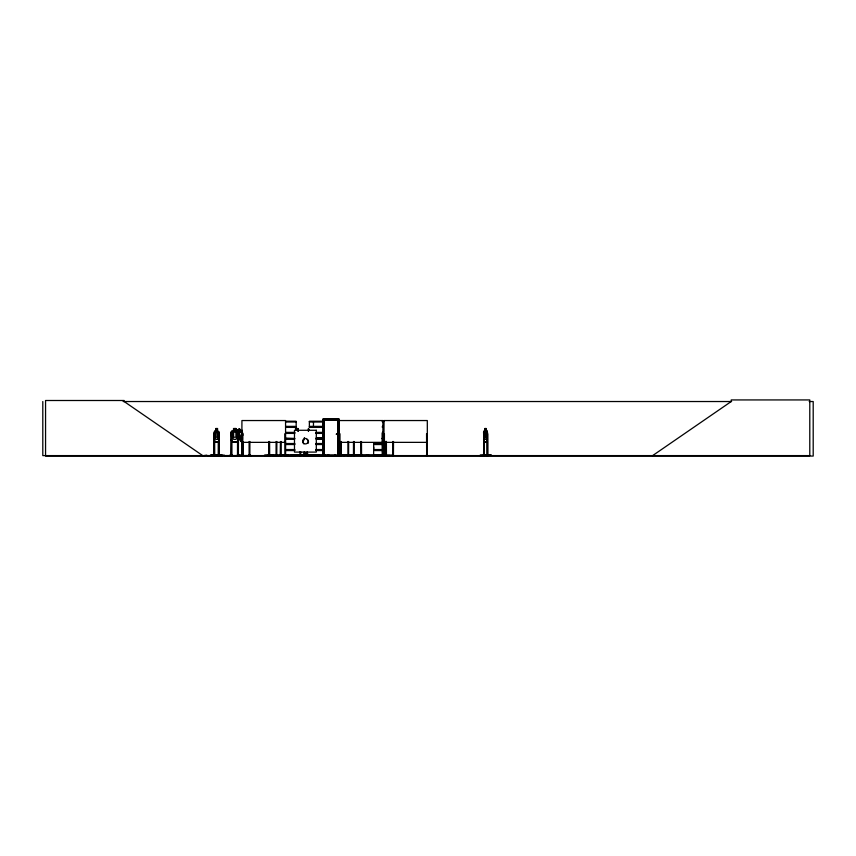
<?xml version="1.0" encoding="UTF-8"?>
<svg xmlns="http://www.w3.org/2000/svg" width="856" height="856" viewBox="0 0 856 856"><rect width="100%" height="100%" fill="white"/><g stroke="black" fill="none" stroke-linecap="round" stroke-linejoin="round"><path stroke-width="1.28" d="M383.188 449.55L373.665 449.55L373.676 447.046M329.111 455.595L309.38 455.253M307.261 451.743L307.122 454.375L304.394 454.375L304.255 451.743M306.074 453.134L305.517 452.813L305.827 453.295M313.446 455.403L313.392 454.814M373.676 455.253L389.876 455.542L373.644 455.595M486.989 441.942L487.428 439.353M487.021 442.028L487.01 431.21M480.088 455.542L491.269 455.199L480.098 455.499M480.098 455.199L491.269 455.199M487.053 455.595L487.813 454.814M487.246 455.542L487.139 433.799L487.749 433.799L487.792 455.606M214.717 442.028L218.59 442.028L219.093 439.353L219.147 432.152L217.456 431.21L217.52 428.524L215.83 428.524L215.883 431.296M218.59 442.028L219.147 439.363M378.609 455.542L392.69 455.039M222.26 455.542L210.758 455.606M237.604 442.028L238.482 439.363M229.151 455.553L232.436 455.167M307.261 455.199L304.19 455.157M240.878 455.157L243.489 455.606L240.814 455.542M241.82 455.167L241.927 420.542L285.551 420.542L285.615 455.606M327.752 455.542L327.816 454.814M338.741 455.563L338.805 419.098L323.226 419.098L323.268 455.157M383.071 454.932L383.071 455.606L382.878 420.542L339.244 420.542L339.179 455.606L339.019 418.894L323.022 418.894L323.022 455.606M340.132 455.553L340.067 454.814M427.358 455.606L427.305 420.542L383.67 420.542L383.424 455.563L383.467 433.799L384.408 433.799L384.408 455.606M385.371 455.542L385.414 454.814L386.452 454.814M487.096 442.028L483.961 442.028L483.565 432.162L483.982 431.21L484.945 431.21M483.587 455.606L484.057 431.21M214.278 455.606L214.278 432.162L214.728 431.21L215.905 431.21M214.278 432.162L214.803 431.21M231.762 454.814L230.81 454.814L230.81 455.606L231.045 432.162L231.837 431.21L233.549 431.21L233.517 428.524L236.021 428.524M237.636 442.028L231.816 442.028L231.088 432.162L231.869 431.21M303.495 455.595L303.72 453.83L304.03 454.964M304.212 455.595L304.469 455.413M307.315 455.585L306.79 455.595M373.601 455.435L373.665 450.556L383.188 450.556M652.636 455.606L731.217 401.528L731.217 399.934L809.787 399.934L809.787 455.606L42.8 455.606L42.8 401.528M238.578 432.419L237.294 430.087L239.541 428.76L240.761 431.221L242.291 431.338M237.444 430.119L239.509 428.877L240.739 431.221M242.237 430.236L238.696 432.451L237.326 430.087M336.601 433.692C336.023 435.939 337.938 432.644 336.28 434.26M307.582 455.595L307.807 453.83L307.486 454.964M308.064 455.606L303.944 455.585M280.244 455.553L280.436 441.493M340.431 455.553L340.549 454.814M353.271 455.553L353.389 454.814M123.136 401.528L731.623 401.528M809.188 401.528L813.2 401.528L813.2 456.066L45.561 456.066L45.561 400.501L124.141 400.501L124.141 401.528L202.712 455.606M285.958 421.334L296.187 421.334M309.358 421.334L323.001 421.334M382.365 421.323L383.884 421.334M285.958 421.516L296.187 421.537L296.165 426.374L285.968 426.374M323.001 421.537L309.358 421.537L309.38 426.374L313.146 426.374M382.386 421.526L383.884 421.537M285.979 421.837L296.165 421.837M309.38 421.837L313.157 421.837M313.478 421.837L322.98 421.837M382.354 421.837L383.178 421.837M322.99 426.374L313.467 426.374L313.467 421.537M382.375 426.374L383.188 426.374M285.904 426.716L296.251 426.716M309.294 426.716L313.125 426.716M313.392 426.716L323.054 426.716M382.429 426.716L383.253 426.716M285.904 427.026L296.251 427.026M309.294 427.026L313.125 427.026M313.392 427.026L323.054 427.026M382.429 427.026L383.253 427.026M285.968 427.379L296.176 427.379M309.369 427.379L313.146 427.379M313.467 427.379L322.99 427.379M382.375 427.379L383.188 427.379M295.448 428.524L298.123 428.524L298.123 431.21M308.395 428.524L308.395 431.21M484.86 428.524L486.24 428.524L486.775 432.194L486.122 439.353L484.913 439.353L484.261 437.202L484.945 428.524M215.883 428.61L217.467 428.61M235.935 428.61L233.602 428.61L233.635 431.296L232.404 432.194L232.404 437.202L233.635 439.353L235.935 439.353L237.166 437.202L237.166 432.194L235.935 431.296L235.978 428.524M295.534 428.61L298.038 428.61L298.038 431.296M484.913 428.61L486.197 428.61M235.978 431.21L237.615 431.21M486.165 431.21L487.085 431.21M214.749 431.296L218.548 431.296M231.869 431.296L237.583 431.296L238.407 432.194M483.993 431.296L487.064 431.296M219.072 432.152L219.018 455.606M242.376 432.152L242.398 455.606M487.471 432.152L487.513 455.606M285.968 432.387L294.678 432.387M316.014 432.387L322.99 432.387M382.375 432.387L383.188 432.387M285.904 432.74L294.731 432.74M315.982 432.74L323.054 432.74M382.429 432.74L383.253 432.74M285.904 433.05L294.731 433.05M315.982 433.05L323.054 433.05M382.429 433.05L383.253 433.05M285.968 433.404L294.678 433.404M316.014 433.404L322.99 433.404M382.375 433.404L383.188 433.404M218.344 433.799L219.018 433.799M230.895 433.799L231.687 433.799L231.816 455.157M238.364 433.799L237.572 433.799L237.497 455.606M241.927 433.799L243.008 433.799M285.551 433.799L284.813 433.799L284.898 455.606M339.244 433.799L339.982 433.799L339.982 455.606M382.878 433.799L382.129 433.799L382.215 455.606M427.305 433.799L426.566 433.799L426.652 455.606M483.619 433.799L484.229 433.799M285.979 438.101L294.689 438.443M382.354 438.101L383.178 438.101L382.386 438.24M316.014 438.497L323.001 438.497M382.365 438.486L383.199 438.443M285.958 438.7L294.689 438.7M316.014 438.7L323.001 438.7M382.386 438.679L383.199 438.7M285.979 438.989L294.678 438.989M316.025 438.989L322.98 438.989M382.354 438.989L383.178 438.989M214.214 439.363L214.781 442.028M231.088 439.363L231.816 442.028M483.565 439.363L484.047 442.028M218.548 441.942L214.749 441.942L214.332 439.353M231.869 441.942L237.583 441.942M483.993 441.942L487.064 441.942M241.927 442.359L285.551 442.359M339.244 442.359L382.878 442.359M383.67 442.359L427.305 442.359M285.968 443.526L294.678 443.526M316.014 443.526L322.99 443.526M373.665 443.526L383.188 443.526M285.904 443.879L294.731 443.879M315.982 443.879L323.054 443.879M373.601 443.879L383.253 443.879M285.904 444.189L294.731 444.189M315.982 444.189L323.054 444.189M373.601 444.189L383.253 444.189M285.968 444.531L294.678 444.531M316.014 444.531L322.99 444.531M383.188 444.531L373.665 444.531L373.665 449.55M285.968 449.55L294.678 449.55M316.014 449.55L322.99 449.55M285.904 449.892L294.731 449.892M315.982 449.892L323.054 449.892M373.601 449.892L383.253 449.892M285.904 450.203L294.731 450.203M315.982 450.203L323.054 450.203M373.601 450.203L383.253 450.203M285.968 450.556L294.678 450.556M316.014 450.556L322.99 450.556M218.291 454.814L219.083 454.814M237.497 454.814L238.45 454.814M241.841 454.814L243.093 454.814M286.107 454.932L268.42 454.932L268.452 455.606M295.16 454.932L314.109 454.932M339.158 454.814L384.494 454.814L384.494 455.606M392.69 454.814L393.674 455.499M427.39 454.814L426.481 454.814L426.481 455.606M483.554 454.814L484.293 454.814M206.778 455.157L203.835 455.606M210.405 455.157L224.411 455.157M264.429 455.157L278.767 455.606M279.334 455.157L289.863 455.606M290.473 455.157L293.276 455.157M335.092 455.039L293.533 455.039L293.533 455.606M341.458 455.039L347.814 455.039M348.403 455.157L350.949 455.606M351.549 455.157L360.654 455.039M366.4 455.157L369.674 455.606M210.726 455.199L222.25 455.199M240.044 455.167L236.78 455.606M285.979 455.253L296.165 455.253M229.205 455.499L232.361 455.157M236.887 455.553L240.001 455.157M224.968 455.606L251.311 455.542M296.187 455.403L285.947 455.595L285.637 454.814M309.316 455.585L337.82 455.499L337.853 420.061L324.189 420.061L324.189 455.606M300.884 455.542L300.809 454.814M288.986 455.595L288.836 454.932M277.023 455.542L276.948 454.814M249.032 455.553L249.032 454.814L249.984 454.814L249.984 455.606M242.462 439.46L240.343 438.251L238.589 434.976M382.814 455.542L382.707 454.814M237.583 431.21L238.482 432.152L238.364 455.606L238.257 433.799M217.467 431.296L218.28 432.194L218.28 437.202L217.467 439.353L215.958 439.353L215.145 437.202L215.905 428.524M242.944 435.265L241.189 432.002L239.113 433.232L241.456 437.587M238.567 437.673L242.109 442.755L238.46 437.705M486.989 431.296L487.428 432.194M484.303 455.563L484.229 441.493M487.396 441.493L487.353 455.606M483.972 433.799L484.089 455.606M483.865 433.799L483.897 455.606M427.219 454.814L427.219 455.606M393.514 441.493L393.428 455.606M392.851 454.814L392.851 455.606M392.776 441.493L392.69 455.606M386.388 441.493L386.43 455.606M386.238 441.493L386.324 455.606M386.142 441.493L386.184 455.606M386.013 441.493L385.97 455.606M385.767 441.493L385.703 455.606L385.5 441.493M383.745 420.542L383.755 455.606M382.461 454.814L382.504 455.606M382.29 454.814L382.332 455.606M382.044 454.814L382.054 455.606M365.769 455.606L362.634 455.606M361.478 441.493L361.564 455.606M361.393 454.814L361.393 455.606M360.74 441.493L360.825 455.606M360.654 454.814L360.654 455.606M354.298 454.814L354.298 455.606M354.213 441.493L354.213 455.606M353.475 441.493L353.475 455.606M348.638 441.493L348.574 455.606M348.553 454.814L348.445 455.606M347.9 441.493L347.985 455.606M347.814 454.814L347.814 455.606M344.497 454.932L344.497 455.606M343.374 454.932L343.374 455.606M341.458 454.814L341.458 455.606M341.373 441.493L341.287 455.606M340.635 441.493L340.72 455.606M339.329 454.814L339.329 455.606M337.949 455.606L337.949 419.964L324.092 419.964L324.092 455.606M335.916 454.814L336.001 455.606M335.83 454.814L335.83 455.606M335.263 454.814L335.263 455.606M335.178 454.814L335.092 455.606M328.725 455.606L328.64 454.814L328.554 455.606M327.901 454.814L327.987 455.606M325.237 454.814L325.237 455.606M325.205 454.814L325.152 455.606M324.873 454.814L324.863 455.606M324.788 454.814L324.777 455.606M324.424 454.932L324.424 455.606M318.154 455.606L318.1 454.814L318.068 455.606M313.542 454.814L313.457 455.606M313.264 454.814L313.253 455.606M308.898 429.059L308.898 429.958M308.513 428.61L308.481 431.296M306.566 454.814L306.651 455.606L305.988 454.739L306.095 455.606M306.459 455.606L306.384 452.578L305.132 452.578L305.132 454.964M305.881 454.814L305.763 455.157M304.394 437.609L304.394 439.567A2.728 2.728 0 0 0 303.837 443.857M300.724 451.765L300.638 455.606M299.985 451.765L299.9 455.606M293.447 454.814L293.212 455.157M292.795 454.814L292.795 455.606M292.709 454.814L292.624 455.606M288.536 454.814L288.536 455.606L288.365 454.814M287.798 454.814L287.798 455.606M287.712 454.814L287.627 455.606M287.37 454.932L287.295 455.606M284.727 454.814L284.727 455.606M281.175 441.493L281.26 455.606M281.089 454.814L281.089 455.606M280.522 454.814L280.522 455.606M276.863 441.493L276.777 455.606M276.21 454.814L276.21 455.606M276.124 441.493L276.039 455.606M269.886 454.932L269.897 455.606M269.587 441.493L269.672 455.606M269.501 454.814L269.458 455.606M269.041 454.814L269.041 455.606M268.955 441.675L268.955 455.606M268.848 441.493L268.763 455.606L268.677 441.675M249.899 441.493L249.845 455.606M249.706 454.814L249.717 455.606M249.31 454.814L249.299 455.606M249.107 441.493L249.117 455.606M243.008 441.493L243.093 455.606L242.922 441.493M242.665 433.799L242.826 455.606M242.483 432.194L242.483 439.353M242.58 454.814L242.58 455.606M242.216 433.799L242.141 455.606L242.013 454.814M238.139 454.814L238.161 455.606M237.69 433.799L237.786 455.606M231.569 433.799L231.473 455.606M231.12 454.814L231.099 455.606M218.794 433.799L218.794 455.606M218.569 433.799L218.569 455.606M218.526 454.814L218.441 455.606M218.344 441.493L218.291 455.606M217.456 428.524L217.403 431.296M214.332 432.205L214.439 455.606M213.979 455.606L213.957 433.799L214.631 433.799L214.642 455.606L214.685 454.814L213.893 454.814L213.893 455.606M209.87 455.606L207.323 455.606M307.122 439.567A2.728 2.728 0 0 1 308.117 443.301M264.729 455.499L272.904 455.157L264.729 455.606M302.746 440.562L302.671 441.268A2.728 2.728 0 0 0 304.768 443.847L305.474 443.911A2.728 2.728 0 0 0 308.053 441.824L308.117 441.108A2.728 2.728 0 0 0 306.031 438.54L305.314 438.465A2.728 2.728 0 0 0 302.746 440.562M239.348 429.487L238.022 430.29L238.439 431.06L239.766 430.268L239.348 429.487M217.199 429.059L216.226 429.059L216.226 429.958L217.199 429.958L217.199 429.059M235.528 429.059L234.041 429.059L234.041 429.958L235.528 429.958L235.528 429.059M297.588 429.059L295.983 429.059L295.983 429.958L297.588 429.958L297.588 429.059M485.908 429.059L485.127 429.059L485.127 429.958L485.908 429.958L485.908 429.059M316.303 430.279L294.485 430.279L294.485 452.096L316.303 452.096L316.303 430.279M217.467 432.194L215.958 432.194L215.958 437.202L217.467 437.202L217.467 432.194M235.935 432.194L233.635 432.194L233.635 437.202L235.935 437.202L235.935 432.194M486.122 432.194L484.913 432.194L484.913 437.202L486.122 437.202L486.122 432.194M322.98 438.101L316.025 438.101L323.001 438.229M318.475 455.606L318.518 454.814L318.432 455.606M312.729 455.606L312.772 454.814L312.686 455.606"/></g></svg>
